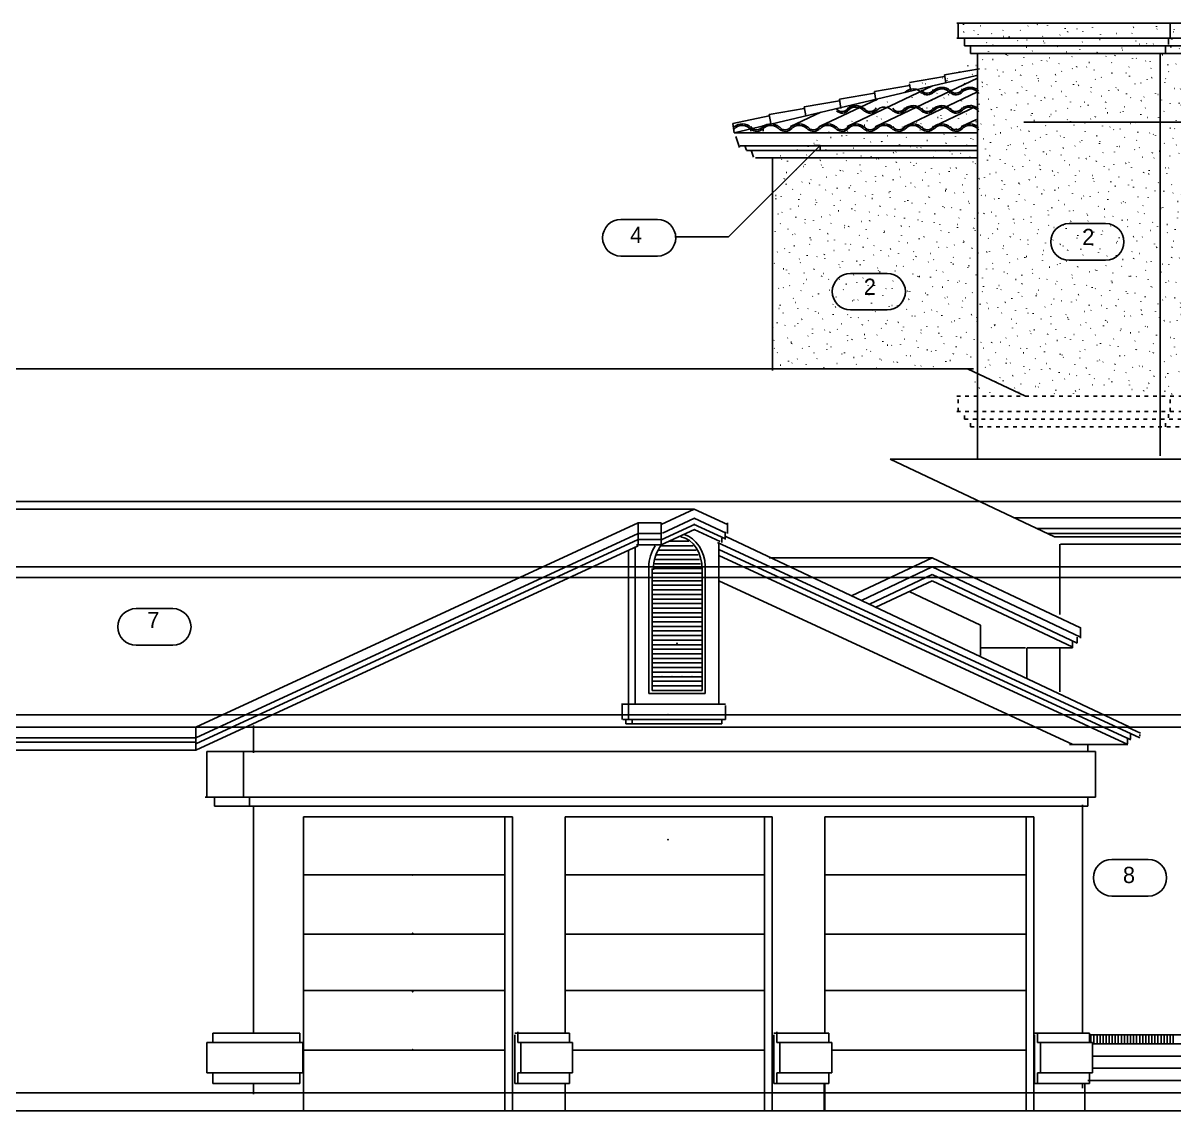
# Model space of a CAD drawing. Extents: x -92740 to -63661, y -15771 to -4391.
# Drawn here: x -81668.8 to -81266.8, y -13268.2 to -12888 of the extents above; entities that cross this region are included whole.
import ezdxf
from ezdxf.enums import TextEntityAlignment as Align

# ---------------------------------------------------------------- set-up
doc = ezdxf.new("R2010")
doc.units = 0
doc.header["$MEASUREMENT"] = 0
doc.linetypes.add('Dashed', pattern=[1, 0.3, -0.4, 0.3])
for name, color, linetype in [('B1NOTES', 2, 'Continuous'), ('ELEVATIONS', 7, 'Continuous'), ('ROOFTILE', 7, 'Continuous'), ('STUCCO', 4, 'Continuous')]:
    doc.layers.add(name, color=color, linetype=linetype)
doc.styles.add('DCADTXTSTYLE1', font='AVG_TP')

msp = doc.modelspace()

# ---------------------------------------------------------------- hatches: boundary and pattern name
at = {"layer": 'STUCCO', "linetype": 'Continuous', "ltscale": 12.78}
h = msp.add_hatch(dxfattribs=at)
h.set_pattern_fill('cement', color=9, scale=1.5625, style=0, pattern_type=2)
h.set_pattern_definition([(20, (0, 0), (-2.1376259, 5.8730789), [-6.09375015, 0.15625]), (55, (0, 0), (-5.1197003, 3.58485273), [-6.09375015, 0.15625]), (80, (0, 0), (-6.15504846, 1.0853011), [-6.09375015, 0.15625])])
h.paths.add_polyline_path([(-81407.09, -12935.77), (-81407.09, -13008.72), (-81337.34, -13008.72), (-81337.34, -13017.77), (-81248.41, -13017.77), (-81248.41, -12897.43), (-81246.28, -12897.43), (-81246.28, -12895.83), (-81245.75, -12895.83), (-81245.75, -12893.7), (-81244.95, -12892.9), (-81244.95, -12888.38), (-81342.66, -12888.38), (-81342.66, -12894.77), (-81340.53, -12894.77), (-81338.93, -12896.36), (-81337.34, -12896.36), (-81337.34, -12899.03), (-81335.74, -12899.03)], flags=0)

# ---------------------------------------------------------------- linework, layer by layer
at = {"layer": 'B1NOTES', "color": 1, "linetype": 'Continuous', "ltscale": 12.78}
for p, q in [((-81447.21, -12956.71), (-81459.99, -12956.71)), ((-81290.65, -12958.13), (-81303.43, -12958.13)), ((-81440.82, -12963.1), (-81440.82, -12963.1)), ((-81284.26, -12964.52), (-81284.26, -12964.52)), ((-81459.99, -12969.49), (-81447.21, -12969.49)), ((-81303.43, -12970.91), (-81290.65, -12970.91)), ((-81366.98, -12975.53), (-81379.76, -12975.53)), ((-81360.59, -12981.92), (-81360.59, -12981.92)), ((-81379.76, -12988.31), (-81366.98, -12988.31)), ((-81616.54, -13092.68), (-81629.32, -13092.68)), ((-81610.15, -13099.07), (-81610.15, -13099.07)), ((-81629.32, -13105.46), (-81616.54, -13105.46)), ((-81275.74, -13180.36), (-81288.52, -13180.36)), ((-81269.35, -13186.75), (-81269.35, -13186.75)), ((-81288.52, -13193.14), (-81275.74, -13193.14))]:
    msp.add_line(p, q, dxfattribs=at)
for centre, start, end in [((-81459.99, -12963.1), 90, 180), ((-81447.21, -12963.1), 0, 90), ((-81303.43, -12964.52), 90, 180), ((-81290.65, -12964.52), 0, 90), ((-81459.99, -12963.1), 180, 270), ((-81447.21, -12963.1), 270, 360), ((-81303.43, -12964.52), 180, 270), ((-81290.65, -12964.52), 270, 360), ((-81379.76, -12981.92), 90, 180), ((-81366.98, -12981.92), 0, 90), ((-81379.76, -12981.92), 180, 270), ((-81366.98, -12981.92), 270, 360), ((-81629.32, -13099.07), 90, 180), ((-81616.54, -13099.07), 0, 90), ((-81629.32, -13099.07), 180, 270), ((-81616.54, -13099.07), 270, 360), ((-81288.52, -13186.75), 90, 180), ((-81275.74, -13186.75), 0, 90), ((-81288.52, -13186.75), 180, 270), ((-81275.74, -13186.75), 270, 360)]:
    msp.add_arc(centre, 6.39, start, end, dxfattribs=at)
at = {"layer": 'ELEVATIONS', "color": 1, "linetype": 'Continuous', "ltscale": 12.78}
for p, q in [((-81342.66, -12888.04), (-81244.68, -12888.04)), ((-81342.13, -12893.37), (-81342.13, -12888.04)), ((-81268.11, -12893.37), (-81268.11, -12888.04)), ((-81342.66, -12893.37), (-81244.68, -12893.37)), ((-81340, -12896.03), (-81340, -12893.37)), ((-81268.64, -12895.5), (-81268.64, -12893.37)), ((-81340, -12896.03), (-81245.21, -12896.03)), ((-81337.87, -12898.69), (-81337.87, -12896.03)), ((-81269.71, -12898.69), (-81269.71, -12896.03)), ((-81337.87, -12898.69), (-81246.28, -12898.69)), ((-81335.39, -13029.15), (-81335.39, -12899.03)), ((-81271.61, -13029.15), (-81271.61, -12899.03)), ((-81346.92, -12906.15), (-81334.67, -12904.02)), ((-81335.76, -12906.39), (-81420.41, -12926.38)), ((-81371.42, -12912), (-81359.17, -12909.87)), ((-81359.17, -12908.81), (-81346.92, -12906.68)), ((-81359.17, -12909.34), (-81358.81, -12911.5)), ((-81346.92, -12906.15), (-81346.47, -12908.82)), ((-81383.66, -12914.67), (-81371.42, -12912.54)), ((-81371.42, -12912), (-81370.88, -12915.2)), ((-81408.16, -12919.99), (-81395.91, -12917.86)), ((-81395.91, -12917.33), (-81383.66, -12915.2)), ((-81395.91, -12917.33), (-81395.38, -12920.52)), ((-81383.66, -12914.67), (-81383.13, -12917.86)), ((-81420.94, -12923.19), (-81408.16, -12920.52)), ((-81408.16, -12919.99), (-81407.63, -12923.19)), ((-81420.41, -12926.38), (-81420.94, -12923.19)), ((-81335.39, -12926.38), (-81420.41, -12926.38)), ((-81419.85, -12927.71), (-81418.56, -12931.56)), ((-81335.39, -12930.92), (-81418.28, -12930.92)), ((-81416.64, -12930.92), (-81416.14, -12932.44)), ((-81335.39, -12932.63), (-81416.15, -12932.63)), ((-81414.46, -12932.44), (-81413.61, -12934.96)), ((-81335.39, -12935.15), (-81412.95, -12935.15)), ((-81407.06, -12935.15), (-81407.06, -13009.45)), ((-81298.79, -13161.21), (-81298.79, -13241.09)), ((-81298.79, -13258.66), (-81298.79, -13260.26)), ((-82256.74, -13268.25), (-80587.54, -13268.25))]:
    msp.add_line(p, q, dxfattribs=at)
at = {"layer": 'ELEVATIONS', "color": 2, "linetype": 'Continuous', "ltscale": 12.78}
for p, q in [((-81319.23, -12922.65), (-80587.54, -12922.65)), ((-82256.74, -13055.25), (-80587.54, -13055.25)), ((-82256.74, -13078.14), (-80587.54, -13078.14)), ((-82256.74, -13081.87), (-80587.54, -13081.87)), ((-82256.74, -13129.8), (-81028.49, -13129.8)), ((-82256.74, -13134.06), (-81028.49, -13134.06)), ((-82256.74, -13261.86), (-80587.54, -13261.86))]:
    msp.add_line(p, q, dxfattribs=at)
at = {"layer": 'ELEVATIONS', "color": 2, "linetype": 'Continuous', "ltscale": 8.52}
for p, q in [((-81422.36, -12962.75), (-81390.41, -12930.8)), ((-81441.17, -12962.75), (-81422.36, -12962.75))]:
    msp.add_line(p, q, dxfattribs=at)
at = {"layer": 'ELEVATIONS', "color": 1, "linetype": 'Continuous', "ltscale": 8.52}
for q in [(-81392.42, -12930.8), (-81390.41, -12932.81)]:
    msp.add_line((-81390.41, -12930.8), q, dxfattribs=at)
at = {"layer": 'ELEVATIONS', "color": 8, "linetype": 'Continuous', "ltscale": 12.78}
for p, q in [((-81944.39, -13008.92), (-81336.8, -13008.92)), ((-81338.93, -13008.92), (-81318.68, -13018.5)), ((-81335.39, -13029.15), (-81335.39, -13040.48)), ((-81271.61, -13029.15), (-81271.61, -13039.27)), ((-81212.26, -13040.48), (-81365.9, -13040.48)), ((-81365.9, -13040.48), (-81308.52, -13067.64)), ((-81434.25, -13057.91), (-81681.33, -13057.91)), ((-81445.97, -13063.28), (-81434.35, -13057.91)), ((-81422.72, -13063.28), (-81434.35, -13057.91)), ((-81453.95, -13062.71), (-81608.44, -13134.12)), ((-81453.95, -13062.7), (-81453.95, -13070.16)), ((-81453.95, -13062.71), (-81445.97, -13062.71)), ((-81445.97, -13062.71), (-81445.97, -13070.39)), ((-81434.25, -13061.11), (-81445.49, -13066.31)), ((-81434.44, -13061.11), (-81423.2, -13066.31)), ((-81422.72, -13062.75), (-81422.72, -13066.43)), ((-81256.56, -13060.96), (-81322.64, -13060.96)), ((-81453.95, -13066.44), (-81608.44, -13137.85)), ((-81453.95, -13066.44), (-81445.97, -13066.44)), ((-81447.56, -13066.44), (-81445.97, -13066.44)), ((-81434.33, -13065.02), (-81445.97, -13070.39)), ((-81434.04, -13063.12), (-81445.94, -13068.62)), ((-81434.65, -13063.12), (-81423.47, -13068.29)), ((-81434.36, -13065.02), (-81425.28, -13069.21)), ((-81423.6, -13065.9), (-81423.6, -13068.56)), ((-81256.56, -13064.69), (-81314.76, -13064.69)), ((-81255.33, -13066.43), (-81311.08, -13066.43)), ((-81453.95, -13068.57), (-81608.44, -13139.98)), ((-81453.95, -13070.7), (-81608.44, -13142.11)), ((-81445.97, -13070.39), (-81454.49, -13070.39)), ((-81453.95, -13068.57), (-81451.82, -13068.57)), ((-81451.82, -13068.57), (-81445.43, -13068.57)), ((-81426.27, -13069.64), (-81278.7, -13137.85)), ((-81425.73, -13069.62), (-81425.73, -13126.07)), ((-81424.67, -13068.03), (-81424.67, -13069.62)), ((-81423.35, -13067.46), (-81282.41, -13134.05)), ((-81253.73, -13067.64), (-81308.52, -13067.64)), ((-81306.64, -13070.16), (-81306.64, -13094.73)), ((-81306.45, -13070.16), (-81264.38, -13070.16)), ((-81457.36, -13072.27), (-81457.36, -13101.04)), ((-81454.97, -13071.16), (-81454.97, -13126.07)), ((-81425.73, -13072.01), (-81281.81, -13138.54)), ((-81425.73, -13074.14), (-81282.89, -13140.17)), ((-81450.17, -13078.14), (-81450.17, -13122.34)), ((-81449.11, -13078.68), (-81449.11, -13121.28)), ((-81431.59, -13078.14), (-81431.59, -13121.28)), ((-81430.52, -13078.14), (-81430.52, -13122.34)), ((-81351.25, -13074.95), (-81408.16, -13074.95)), ((-81351.25, -13074.95), (-81379.38, -13088.24)), ((-81351.25, -13078.14), (-81375.99, -13089.84)), ((-81351.25, -13074.95), (-81299.39, -13099.45)), ((-81351.25, -13078.14), (-81299.39, -13102.64)), ((-81351.25, -13080.81), (-81373.18, -13091.17)), ((-81351.25, -13080.81), (-81300.58, -13104.74)), ((-81425.73, -13083), (-81302.06, -13140.17)), ((-81351.25, -13082.94), (-81370.92, -13092.23)), ((-81359.24, -13086.71), (-81334.33, -13098.48)), ((-81351.25, -13082.94), (-81302.09, -13106.16)), ((-81334.33, -13098.48), (-81334.33, -13109.03)), ((-81457.36, -13101.04), (-81457.36, -13126.07)), ((-81300.59, -13102.64), (-81300.59, -13104.77)), ((-81299.49, -13099.3), (-81299.49, -13103.03)), ((-81318.7, -13106.37), (-81334.58, -13106.37)), ((-81318.2, -13106.37), (-81318.2, -13117.14)), ((-81302.19, -13106.37), (-81318.07, -13106.37)), ((-81306.64, -13106.37), (-81306.64, -13121.81)), ((-81302.19, -13104.24), (-81302.19, -13106.37)), ((-81450.17, -13122.34), (-81430.52, -13122.34)), ((-81449.11, -13121.28), (-81431.59, -13121.28)), ((-81457.36, -13126.07), (-81459.81, -13126.07)), ((-81459.49, -13126.07), (-81459.49, -13126.6)), ((-81459.49, -13126.6), (-81459.49, -13131.39)), ((-81457.36, -13126.07), (-81457.36, -13126.6)), ((-81457.36, -13126.07), (-81423.39, -13126.07)), ((-81457.36, -13126.6), (-81457.36, -13131.39)), ((-81423.39, -13126.6), (-81423.39, -13131.39)), ((-81678.29, -13134.12), (-81608.44, -13134.12)), ((-81608.44, -13134.12), (-81608.44, -13142.18)), ((-81588.36, -13133.52), (-81588.36, -13143.11)), ((-81457.36, -13131.39), (-81459.28, -13131.39)), ((-81458.21, -13132.99), (-81458.21, -13131.39)), ((-81456.08, -13132.99), (-81458.21, -13132.99)), ((-81457.36, -13131.39), (-81423.39, -13131.39)), ((-81456.08, -13132.99), (-81456.08, -13131.39)), ((-81456.08, -13132.99), (-81424.67, -13132.99)), ((-81424.67, -13132.99), (-81424.67, -13131.39)), ((-81283.02, -13134.06), (-81278.48, -13136.2)), ((-81677.62, -13137.85), (-81608.44, -13137.85)), ((-81283.02, -13137.78), (-81283.02, -13139.91)), ((-81281.92, -13136.19), (-81281.92, -13138.17)), ((-81278.7, -13136.72), (-81278.7, -13137.25)), ((-81680.86, -13142.18), (-81608.44, -13142.18)), ((-81678.89, -13139.38), (-81608.44, -13139.38)), ((-81294.2, -13142.58), (-81604.65, -13142.58)), ((-81604.65, -13142.58), (-81604.65, -13158.55)), ((-81591.87, -13158.55), (-81591.87, -13142.58)), ((-81282.89, -13140.17), (-81303.26, -13140.17)), ((-81296.87, -13142.58), (-81296.87, -13139.91)), ((-81294.2, -13158.55), (-81294.2, -13142.58)), ((-81296.87, -13158.55), (-81605.18, -13158.55)), ((-81601.99, -13158.55), (-81601.99, -13161.75)), ((-81589.74, -13161.75), (-81589.74, -13158.55)), ((-81296.87, -13161.75), (-81296.87, -13158.55)), ((-81296.87, -13158.55), (-81294.2, -13158.55)), ((-81296.87, -13161.75), (-81601.99, -13161.75)), ((-81588.36, -13161.75), (-81588.36, -13241.09)), ((-81570.84, -13165.47), (-81497.88, -13165.47)), ((-81570.84, -13165.47), (-81570.84, -13268.25)), ((-81500.55, -13165.47), (-81500.55, -13268.25)), ((-81497.88, -13165.47), (-81497.88, -13268.25)), ((-81479.51, -13165.47), (-81407.12, -13165.47)), ((-81479.51, -13165.47), (-81479.51, -13241.09)), ((-81409.78, -13165.47), (-81409.78, -13268.25)), ((-81407.12, -13165.47), (-81407.12, -13268.25)), ((-81388.75, -13165.47), (-81315.79, -13165.47)), ((-81388.75, -13165.47), (-81388.75, -13241.09)), ((-81318.46, -13165.47), (-81318.46, -13268.25)), ((-81315.79, -13165.47), (-81315.79, -13268.25)), ((-81570.57, -13185.71), (-81500.55, -13185.71)), ((-81479.51, -13185.71), (-81409.78, -13185.71)), ((-81388.75, -13185.71), (-81318.17, -13185.71)), ((-81570.57, -13206.48), (-81500.55, -13206.48)), ((-81479.51, -13206.48), (-81409.78, -13206.48)), ((-81388.75, -13206.48), (-81318.17, -13206.48)), ((-81570.57, -13226.18), (-81500.55, -13226.18)), ((-81479.51, -13226.18), (-81409.78, -13226.18)), ((-81388.75, -13226.18), (-81318.17, -13226.18)), ((-81572.17, -13241.09), (-81602.52, -13241.09)), ((-81602.52, -13241.09), (-81602.52, -13244.28)), ((-81572.17, -13244.28), (-81572.17, -13241.09)), ((-81477.92, -13241.09), (-81497.09, -13241.09)), ((-81497.09, -13241.62), (-81497.09, -13258.66)), ((-81496.02, -13244.28), (-81496.02, -13240.56)), ((-81477.92, -13244.28), (-81477.92, -13241.09)), ((-81387.39, -13241.09), (-81406.56, -13241.09)), ((-81406.56, -13241.62), (-81406.56, -13258.66)), ((-81405.5, -13244.28), (-81405.5, -13240.56)), ((-81387.39, -13244.28), (-81387.39, -13241.09)), ((-81296.33, -13241.09), (-81315.5, -13241.09)), ((-81315.5, -13241.62), (-81315.5, -13258.66)), ((-81314.44, -13244.28), (-81314.44, -13241.09)), ((-81296.33, -13244.28), (-81296.33, -13241.09)), ((-81260.12, -13241.62), (-81296.33, -13241.62)), ((-81571.1, -13244.28), (-81604.65, -13244.28)), ((-81604.65, -13244.28), (-81604.65, -13254.93)), ((-81571.1, -13254.93), (-81571.1, -13244.28)), ((-81570.57, -13246.95), (-81500.55, -13246.95)), ((-81477.92, -13244.28), (-81496.02, -13244.28)), ((-81494.96, -13244.28), (-81494.96, -13254.93)), ((-81476.85, -13244.28), (-81477.92, -13244.28)), ((-81476.85, -13254.93), (-81476.85, -13244.28)), ((-81476.85, -13246.95), (-81409.78, -13246.95)), ((-81387.39, -13244.28), (-81405.5, -13244.28)), ((-81404.43, -13244.28), (-81404.43, -13254.93)), ((-81386.33, -13244.28), (-81387.39, -13244.28)), ((-81386.33, -13254.93), (-81386.33, -13244.28)), ((-81386.33, -13246.95), (-81318.17, -13246.95)), ((-81296.33, -13244.28), (-81314.44, -13244.28)), ((-81313.37, -13244.28), (-81313.37, -13254.93)), ((-81295.27, -13244.28), (-81296.33, -13244.28)), ((-81295.27, -13254.93), (-81295.27, -13244.28)), ((-81260.12, -13244.82), (-81295.27, -13244.82)), ((-81572.17, -13254.93), (-81604.65, -13254.93)), ((-81602.52, -13254.93), (-81602.52, -13258.66)), ((-81572.17, -13258.66), (-81572.17, -13254.93)), ((-81572.17, -13254.93), (-81571.1, -13254.93)), ((-81477.38, -13254.93), (-81496.02, -13254.93)), ((-81496.02, -13254.93), (-81496.02, -13258.66)), ((-81477.92, -13258.66), (-81477.92, -13254.93)), ((-81477.92, -13254.93), (-81476.85, -13254.93)), ((-81386.86, -13254.93), (-81405.5, -13254.93)), ((-81405.5, -13254.93), (-81405.5, -13258.66)), ((-81387.39, -13258.66), (-81387.39, -13254.93)), ((-81387.39, -13254.93), (-81386.33, -13254.93)), ((-81295.8, -13254.93), (-81314.44, -13254.93)), ((-81314.44, -13254.93), (-81314.44, -13258.66)), ((-81296.33, -13258.66), (-81296.33, -13254.93)), ((-81296.33, -13254.93), (-81295.27, -13254.93)), ((-81572.17, -13258.66), (-81602.52, -13258.66)), ((-81588.36, -13258.66), (-81588.36, -13262.39)), ((-81497.09, -13258.66), (-81477.92, -13258.66)), ((-81479.51, -13258.66), (-81479.51, -13268.25)), ((-81406.56, -13258.66), (-81387.39, -13258.66)), ((-81388.99, -13258.66), (-81388.99, -13268.25)), ((-81388.75, -13258.66), (-81388.75, -13268.25)), ((-81315.5, -13258.66), (-81296.33, -13258.66)), ((-81297.93, -13258.66), (-81297.93, -13268.25)), ((-81075.35, -13261.86), (-81298.46, -13261.86))]:
    msp.add_line(p, q, dxfattribs=at)
at = {"layer": 'ELEVATIONS', "color": 10, "linetype": 'Dashed', "ltscale": 4.26}
for p, q in [((-81342.66, -13018.5), (-81244.68, -13018.5)), ((-81342.13, -13023.83), (-81342.13, -13018.5)), ((-81268.11, -13023.83), (-81268.11, -13018.5)), ((-81342.66, -13023.83), (-81244.68, -13023.83)), ((-81340, -13026.49), (-81340, -13023.83)), ((-81340, -13026.49), (-81245.21, -13026.49)), ((-81337.87, -13029.15), (-81337.87, -13026.49)), ((-81269.71, -13029.15), (-81269.71, -13026.49)), ((-81268.64, -13025.96), (-81268.64, -13023.83)), ((-81337.87, -13029.15), (-81246.28, -13029.15))]:
    msp.add_line(p, q, dxfattribs=at)
at = {"layer": 'ELEVATIONS', "color": 9, "linetype": 'Continuous', "ltscale": 12.78}
for p, q in [((-81446.01, -13070.69), (-81434.74, -13070.69)), ((-81443.15, -13069.09), (-81436.3, -13069.09)), ((-81447.75, -13073.88), (-81433, -13073.88)), ((-81447.04, -13072.29), (-81433.71, -13072.29)), ((-81448.63, -13078.68), (-81431.59, -13078.68)), ((-81448.23, -13075.48), (-81432.52, -13075.48)), ((-81448.1, -13077.08), (-81432.23, -13077.08)), ((-81449.11, -13080.27), (-81431.59, -13080.27)), ((-81449.11, -13082.94), (-81431.59, -13082.94)), ((-81449.11, -13084.53), (-81431.59, -13084.53)), ((-81449.11, -13086.13), (-81431.59, -13086.13)), ((-81449.11, -13087.73), (-81431.59, -13087.73)), ((-81449.11, -13089.33), (-81431.59, -13089.33)), ((-81449.11, -13090.92), (-81431.59, -13090.92)), ((-81449.11, -13092.52), (-81431.59, -13092.52)), ((-81449.11, -13094.12), (-81431.59, -13094.12)), ((-81449.11, -13095.72), (-81431.59, -13095.72)), ((-81449.11, -13097.31), (-81431.59, -13097.31)), ((-81449.11, -13098.91), (-81431.59, -13098.91)), ((-81449.11, -13100.51), (-81431.59, -13100.51)), ((-81449.11, -13102.11), (-81431.59, -13102.11)), ((-81449.11, -13103.7), (-81431.59, -13103.7)), ((-81449.11, -13105.3), (-81431.59, -13105.3)), ((-81449.11, -13106.9), (-81431.59, -13106.9)), ((-81449.11, -13108.5), (-81431.59, -13108.5)), ((-81449.11, -13110.09), (-81431.59, -13110.09)), ((-81449.11, -13111.69), (-81431.59, -13111.69)), ((-81449.11, -13113.29), (-81431.59, -13113.29)), ((-81449.11, -13114.89), (-81431.59, -13114.89)), ((-81449.11, -13116.48), (-81431.59, -13116.48)), ((-81449.11, -13118.08), (-81431.59, -13118.08)), ((-81449.11, -13119.68), (-81431.59, -13119.68)), ((-81295.8, -13241.62), (-81295.8, -13244.28)), ((-81294.74, -13241.62), (-81294.74, -13244.82)), ((-81293.67, -13241.62), (-81293.67, -13244.82)), ((-81292.61, -13241.62), (-81292.61, -13244.82)), ((-81291.54, -13241.62), (-81291.54, -13244.82)), ((-81290.48, -13241.62), (-81290.48, -13244.82)), ((-81289.41, -13241.62), (-81289.41, -13244.82)), ((-81288.35, -13241.62), (-81288.35, -13244.82)), ((-81287.28, -13241.62), (-81287.28, -13244.82)), ((-81286.22, -13241.62), (-81286.22, -13244.82)), ((-81285.15, -13241.62), (-81285.15, -13244.82)), ((-81284.09, -13241.62), (-81284.09, -13244.82)), ((-81283.02, -13241.62), (-81283.02, -13244.82)), ((-81281.96, -13241.62), (-81281.96, -13244.82)), ((-81280.89, -13241.62), (-81280.89, -13244.82)), ((-81279.83, -13241.62), (-81279.83, -13244.82)), ((-81278.76, -13241.62), (-81278.76, -13244.82)), ((-81277.7, -13241.62), (-81277.7, -13244.82)), ((-81276.63, -13241.62), (-81276.63, -13244.82)), ((-81275.57, -13241.62), (-81275.57, -13244.82)), ((-81274.5, -13241.62), (-81274.5, -13244.82)), ((-81273.44, -13241.62), (-81273.44, -13244.82)), ((-81272.37, -13241.62), (-81272.37, -13244.82)), ((-81271.31, -13241.62), (-81271.31, -13244.82)), ((-81270.24, -13241.62), (-81270.24, -13244.82)), ((-81269.18, -13241.62), (-81269.18, -13244.82)), ((-81268.11, -13241.62), (-81268.11, -13244.82)), ((-81267.05, -13241.62), (-81267.05, -13244.82)), ((-81260.12, -13249.08), (-81295.27, -13249.08)), ((-81260.12, -13253.34), (-81295.27, -13253.34)), ((-81262.79, -13257.6), (-81296.87, -13257.6))]:
    msp.add_line(p, q, dxfattribs=at)
at = {"layer": 'ELEVATIONS', "color": 8, "linetype": 'Continuous', "ltscale": 12.78}
for centre, major_axis, ratio, start_param, end_param in [((-81440.37, -13078.14), (0, 11.71), 0.840909, 4.739953, 6.033669), ((-81440.37, -13078.14), (0, 11.71), 0.840909, 0.888834, 1.570796), ((-81440.11, -13078.94), (0, 11.45), 0.744186, 0.730508, 1.586973), ((-81440.11, -13078.94), (0, 11.45), 0.744186, 4.699559, 6.15883)]:
    msp.add_ellipse(centre, major_axis=major_axis, ratio=ratio, start_param=start_param, end_param=end_param, dxfattribs=at)
for p in [(-81440.37, -13104.77), (-81445.65, -13116.48), (-81442.13, -13116.48), (-81438.62, -13116.48), (-81435.1, -13116.48), (-81443.57, -13129.8), (-81443.57, -13173.46), (-81532.76, -13185.82), (-81532.76, -13206.16), (-81532.76, -13226.5), (-81532.76, -13246.84)]:
    msp.add_point(p, dxfattribs=at)
at = {"layer": 'ROOFTILE', "color": 7, "linetype": 'Continuous', "ltscale": 12.78}
for p, q in [((-81381, -12924.25), (-81351.13, -12909.99)), ((-81370.88, -12924.25), (-81335.39, -12907.3)), ((-81360.77, -12924.25), (-81335.38, -12912.13)), ((-81390.59, -12924.25), (-81370.38, -12914.6)), ((-81350.65, -12924.25), (-81335.94, -12917.23)), ((-81400.7, -12924.25), (-81390.17, -12919.22)), ((-81341.06, -12924.25), (-81335.76, -12921.72)), ((-81414.65, -12925.85), (-81414.65, -12924.78)), ((-81410.25, -12925.85), (-81410.25, -12923.72))]:
    msp.add_line(p, q, dxfattribs=at)
for centre, radius, start, end in [((-81357.93, -12914.89), 3.84, 36.0644, 138.0128), ((-81352.93, -12910.16), 2.44, 211.6504, 331.6052), ((-81352.93, -12910.16), 2.97, 228.3381, 319.0707), ((-81347.93, -12914.89), 4.37, 46.5154, 131.1465), ((-81347.93, -12914.89), 3.84, 36.0644, 138.0128), ((-81342.93, -12910.16), 2.44, 211.6504, 331.6052), ((-81342.93, -12910.16), 2.97, 228.3381, 319.0707), ((-81338.05, -12914.89), 4.37, 46.5154, 131.1465), ((-81338.05, -12914.89), 3.84, 36.0644, 138.0128), ((-81382.69, -12916.55), 2.44, 211.6504, 331.6052), ((-81377.94, -12921.28), 4.37, 46.5154, 131.1465), ((-81377.94, -12921.28), 3.84, 36.0644, 138.0128), ((-81372.94, -12916.55), 2.44, 211.6504, 331.6052), ((-81367.94, -12921.28), 3.84, 36.0644, 138.0128), ((-81362.94, -12916.55), 2.44, 211.6504, 331.6052), ((-81357.93, -12921.28), 4.37, 46.5154, 131.1465), ((-81357.93, -12921.28), 3.84, 36.0644, 138.0128), ((-81352.93, -12916.55), 2.44, 211.6504, 331.6052), ((-81347.93, -12921.28), 4.37, 46.5154, 131.1465), ((-81347.93, -12921.28), 3.84, 36.0644, 138.0128), ((-81342.93, -12916.55), 2.44, 211.6504, 331.6052), ((-81338.05, -12921.28), 4.37, 46.5154, 131.1465), ((-81338.05, -12921.28), 3.84, 36.0644, 138.0128), ((-81382.69, -12916.55), 2.97, 228.3381, 319.0707), ((-81372.94, -12916.55), 2.97, 228.3381, 319.0707), ((-81362.94, -12916.55), 2.97, 228.3381, 319.0707), ((-81352.93, -12916.55), 2.97, 228.3381, 319.0707), ((-81342.93, -12916.55), 2.97, 228.3381, 319.0707), ((-81417.57, -12927.67), 4.37, 46.5154, 131.1465), ((-81417.57, -12927.67), 3.84, 36.0644, 138.0128), ((-81412.57, -12922.94), 2.44, 211.6504, 331.6052), ((-81412.57, -12922.94), 2.97, 228.3381, 319.0707), ((-81407.57, -12927.67), 4.37, 46.5154, 131.1465), ((-81407.57, -12927.67), 3.84, 36.0644, 138.0128), ((-81402.57, -12922.94), 2.44, 211.6504, 331.6052), ((-81402.57, -12922.94), 2.97, 228.3381, 319.0707), ((-81397.69, -12927.67), 4.37, 46.5154, 131.1465), ((-81397.69, -12927.67), 3.84, 36.0644, 138.0128), ((-81392.69, -12922.94), 2.44, 211.6504, 331.6052), ((-81392.69, -12922.94), 2.97, 228.3381, 319.0707), ((-81387.69, -12927.67), 4.37, 46.5154, 131.1465), ((-81387.69, -12927.67), 3.84, 36.0644, 138.0128), ((-81382.69, -12922.94), 2.44, 211.6504, 331.6052), ((-81382.69, -12922.94), 2.97, 228.3381, 319.0707), ((-81377.94, -12927.67), 4.37, 46.5154, 131.1465), ((-81377.94, -12927.67), 3.84, 36.0644, 138.0128), ((-81372.94, -12922.94), 2.44, 211.6504, 331.6052), ((-81372.94, -12922.94), 2.97, 228.3381, 319.0707), ((-81367.94, -12927.67), 4.37, 46.5154, 131.1465), ((-81367.94, -12927.67), 3.84, 36.0644, 138.0128), ((-81362.94, -12922.94), 2.44, 211.6504, 331.6052), ((-81362.94, -12922.94), 2.97, 228.3381, 319.0707), ((-81357.93, -12927.67), 4.37, 46.5154, 131.1465), ((-81357.93, -12927.67), 3.84, 36.0644, 138.0128), ((-81352.93, -12922.94), 2.44, 211.6504, 331.6052), ((-81352.93, -12922.94), 2.97, 228.3381, 319.0707), ((-81347.93, -12927.67), 4.37, 46.5154, 131.1465), ((-81347.93, -12927.67), 3.84, 36.0644, 138.0128), ((-81342.93, -12922.94), 2.44, 211.6504, 331.6052), ((-81342.93, -12922.94), 2.97, 228.3381, 319.0707), ((-81338.05, -12927.67), 4.37, 46.5154, 131.1465), ((-81338.05, -12927.67), 3.84, 36.0644, 138.0128)]:
    msp.add_arc(centre, radius, start, end, dxfattribs=at)

# ---------------------------------------------------------------- texts
at = {"layer": 'B1NOTES', "color": 3, "linetype": 'Continuous', "ltscale": 8.52, "style": 'DCADTXTSTYLE1'}
for s, p in [('4', (-81456.79, -12966.65)), ('2', (-81298.82, -12967.36)), ('2', (-81375.14, -12984.76)), ('7', (-81625.42, -13101.2)), ('8', (-81284.62, -13190.3))]:
    msp.add_text(s, height=5.68, dxfattribs=at).set_placement(p, align=Align.BOTTOM_LEFT)

doc.saveas('drawing.dxf')
